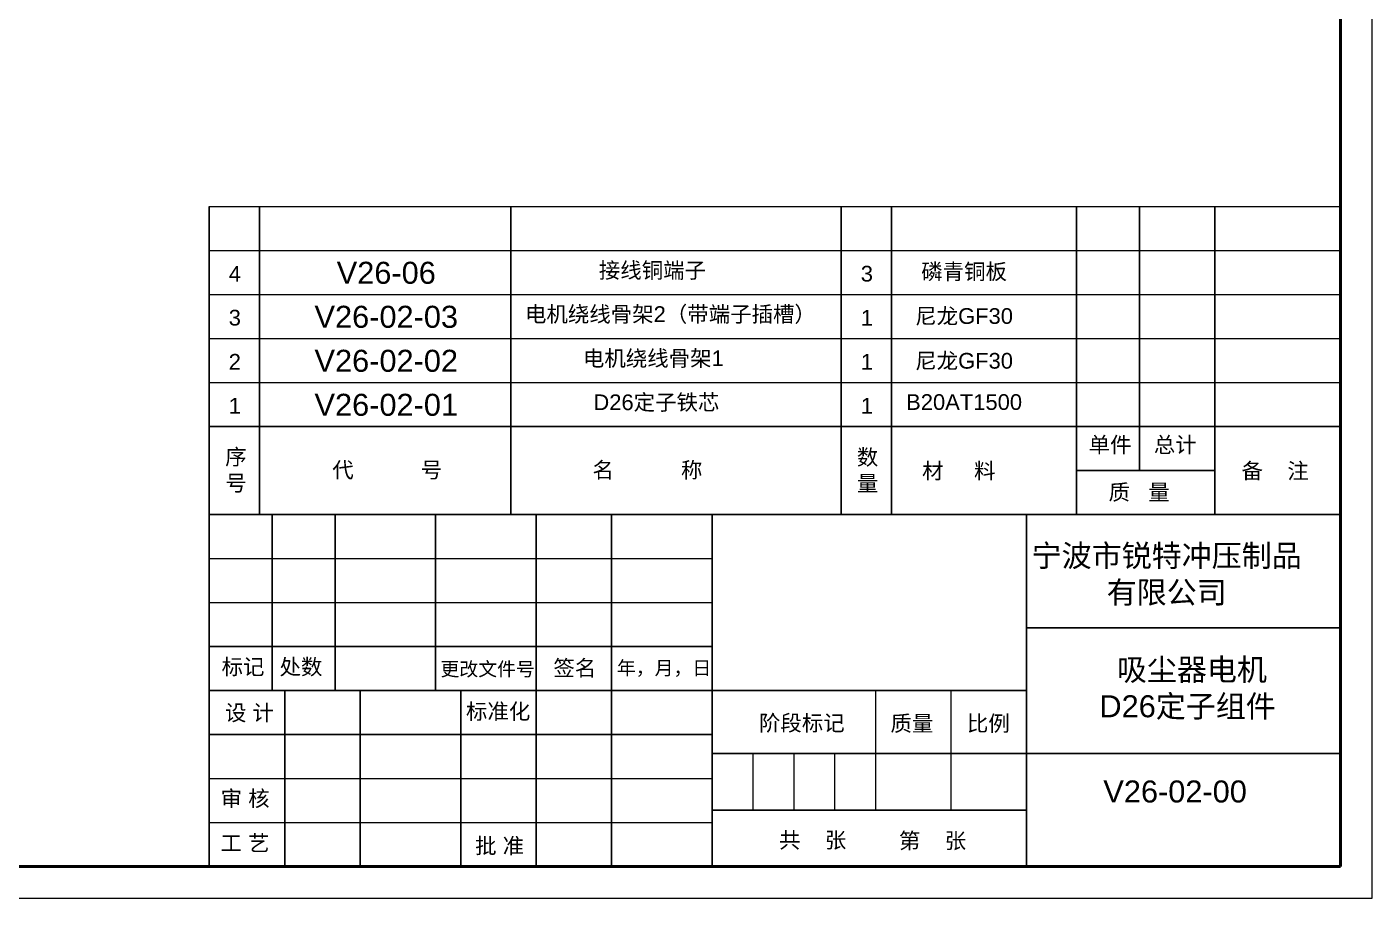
# Model space of a CAD drawing. Header units: millimetres. Extents: x 2522 to 3192, y 1532 to 1650.
# Drawn here: x 2604.3 to 2689.9, y 1531.6 to 1587 of the extents above; entities that cross this region are included whole.
import ezdxf

# ---------------------------------------------------------------- set-up
doc = ezdxf.new("R2010")
doc.units = ezdxf.units.MM
for name, color, linetype, lineweight in [('实线', 7, 'Continuous', 25), ('引导线', 6, 'Continuous', 9), ('文本', 3, 'Continuous', 15), ('框格线', 8, 'Continuous', 20), ('粗实线', 9, 'Continuous', 50)]:
    doc.layers.add(name, color=color, linetype=linetype, lineweight=lineweight)
doc.styles.get("Standard").update_dxf_attribs({"font": 'arial.ttf'})

msp = doc.modelspace()

# ---------------------------------------------------------------- linework, layer by layer
at = {"layer": '实线'}
for p, q in [((2615.9394, 1556.0143), (2615.9394, 1575.6143)), ((2619.1394, 1556.0143), (2619.1394, 1575.6143)), ((2635.1394, 1556.0143), (2635.1394, 1575.6143)), ((2656.159, 1556.0143), (2656.159, 1575.6143)), ((2659.359, 1556.0143), (2659.359, 1575.6143)), ((2671.1394, 1556.0143), (2671.1394, 1575.6143)), ((2675.1394, 1558.8143), (2675.1394, 1575.6143)), ((2679.9394, 1556.0143), (2679.9394, 1575.6143)), ((2615.9394, 1561.6143), (2687.9394, 1561.6143)), ((2671.1394, 1558.8143), (2679.9394, 1558.8143)), ((2615.9394, 1556.0143), (2687.9394, 1556.0143)), ((2615.9469, 1556.0143), (2615.9469, 1533.6143)), ((2619.9469, 1556.0143), (2619.9469, 1544.8143)), ((2623.9469, 1556.0143), (2623.9469, 1544.8143)), ((2630.3469, 1556.0143), (2630.3469, 1544.8143)), ((2636.7469, 1556.0143), (2636.7469, 1533.6143)), ((2641.5469, 1556.0143), (2641.5469, 1533.6143)), ((2647.9469, 1556.0143), (2647.9469, 1533.6143)), ((2667.9394, 1556.0143), (2667.9394, 1533.6143)), ((2667.9394, 1548.8143), (2687.9394, 1548.8143)), ((2615.9394, 1547.6143), (2647.9469, 1547.6143)), ((2615.9394, 1544.8143), (2647.9469, 1544.8143)), ((2620.7469, 1544.8143), (2620.7469, 1533.6143)), ((2625.5469, 1544.8143), (2625.5469, 1533.6143)), ((2631.9469, 1544.8143), (2631.9469, 1533.6143)), ((2647.9469, 1544.8143), (2667.9394, 1544.8143)), ((2615.9394, 1542.0143), (2647.9469, 1542.0143)), ((2647.9469, 1540.8143), (2687.9394, 1540.8143)), ((2647.9469, 1537.2143), (2667.9394, 1537.2143)), ((2615.9394, 1533.6143), (2687.9394, 1533.6143))]:
    msp.add_line(p, q, dxfattribs=at)
at = {"layer": '引导线'}
for p, q in [((2689.9394, 1531.6143), (2689.9394, 1650.4143)), ((2615.9394, 1575.6143), (2687.9394, 1575.6143)), ((2615.9394, 1572.8143), (2687.9394, 1572.8143)), ((2615.9394, 1570.0143), (2687.9394, 1570.0143)), ((2615.9394, 1567.2143), (2687.9394, 1567.2143)), ((2615.9394, 1564.4143), (2687.9394, 1564.4143)), ((2615.9394, 1553.2143), (2647.9469, 1553.2143)), ((2615.9394, 1550.4143), (2647.9469, 1550.4143)), ((2615.9394, 1539.2143), (2647.9469, 1539.2143)), ((2615.9394, 1536.4143), (2647.9469, 1536.4143)), ((2521.9394, 1531.6143), (2689.9394, 1531.6143))]:
    msp.add_line(p, q, dxfattribs=at)
at = {"layer": '文本', "ltscale": 0.2}
for p, q in [((2658.3394, 1544.8143), (2658.3394, 1537.2143)), ((2663.1394, 1544.8143), (2663.1394, 1537.2143)), ((2650.5394, 1540.8143), (2650.5394, 1537.2143)), ((2653.1394, 1540.8143), (2653.1394, 1537.2143)), ((2655.7394, 1540.8143), (2655.7394, 1537.2143))]:
    msp.add_line(p, q, dxfattribs=at)
at = {"layer": '粗实线'}
for p, q in [((2687.9394, 1533.6143), (2687.9394, 1648.4143)), ((2531.9394, 1533.6143), (2687.9394, 1533.6143))]:
    msp.add_line(p, q, dxfattribs=at)

# ---------------------------------------------------------------- texts
at = {"layer": '实线', "attachment_point": 5}
for s, insert, char_height, width in [(' {\\H1.4286x;接线铜端子}', (2644.0087, 1571.5065), 0.7, 17.293203), ('电机绕线骨架2（带端子插槽）', (2645.2908, 1568.7065), 1, 21.125274), (' 电机绕线骨架1', (2644.0087, 1565.9065), 1, 17.293203), ('  D26定子铁芯', (2644.0087, 1563.1065), 1, 17.293203), ('宁波市锐特冲压制品\\P有限公司', (2676.8681, 1552.1575), 1.4, 25.27192), (' 吸尘器电机 \\PD26定子组件', (2678.202, 1544.9084), 1.4, 17.293203), ('V26-02-00', (2677.4039, 1538.3881), 1.4, 18.401)]:
    msp.add_mtext(s, dxfattribs=dict(at, insert=insert, char_height=char_height, width=width))
at = {"layer": '文本', "ltscale": 0.2, "attachment_point": 5}
for s, insert, char_height, width in [('标记', (2618.093, 1546.2778), 1, 5.80464), ('处数', (2621.781, 1546.2691), 1, 5.80464), ('签名', (2639.2057, 1546.2003), 1, 5.80464), ('年，月，日', (2644.8827, 1546.1917), 0.88, 5.80464), ('更改文件号', (2633.6599, 1546.1366), 0.88, 12.875266), ('设 计', (2618.502, 1543.3503), 1, 5.80464), ('标准化', (2634.3277, 1543.4413), 1, 5.80464), ('阶段标记', (2653.6501, 1542.6993), 1, 5.80464), ('质量', (2660.6553, 1542.6761), 1, 5.80464), ('比例', (2665.5237, 1542.6761), 1, 5.80464), ('审 核', (2618.2288, 1537.8941), 1, 5.80464), ('工 艺', (2618.2129, 1535.075), 1, 5.80464), ('共    张', (2654.3422, 1535.2465), 1, 5.80464), ('第    张', (2661.9688, 1535.2105), 1, 5.80464), ('批 准', (2634.4188, 1534.8885), 1, 5.80464)]:
    msp.add_mtext(s, dxfattribs=dict(at, insert=insert, char_height=char_height, width=width))
at = {"layer": '框格线', "color": 3, "attachment_point": 5}
for s, insert, char_height, width in [('4', (2617.5711, 1571.3395), 1, 3.79779), ('V26-06', (2627.2089, 1571.3927), 1.4, 18.646197), ('3', (2657.7907, 1571.3395), 1, 3.79779), ('磷青铜板', (2663.9766, 1571.4219), 1, 17.832505), ('3', (2617.5711, 1568.5395), 1, 3.79779), ('V26-02-03', (2627.2089, 1568.5927), 1.4, 18.646197), ('1', (2657.7907, 1568.5395), 1, 3.79779), ('尼龙GF30', (2663.9766, 1568.5961), 1, 17.832505), ('V26-02-02', (2627.2089, 1565.7927), 1.4, 18.646197), ('2', (2617.5711, 1565.7395), 1, 3.79779), ('1', (2657.7907, 1565.7395), 1, 3.79779), ('尼龙GF30', (2663.9766, 1565.7483), 1, 17.832505), ('1', (2617.5711, 1562.9395), 1, 3.79779), ('V26-02-01', (2627.2089, 1562.9927), 1.4, 18.646197), ('1', (2657.7907, 1562.9395), 1, 3.79779), ('B20AT1500', (2663.9766, 1563.1698), 1, 43.32748), ('单件', (2673.2682, 1560.4037), 1, 43.32748), ('总计', (2677.4133, 1560.4037), 1, 43.32748), ('序\\P号', (2617.6428, 1558.8011), 1, 43.32748), ('数\\P量', (2657.834, 1558.8011), 1, 43.32748), ('代           号', (2627.2703, 1558.8011), 1, 43.32748), ('名           称', (2643.826, 1558.8011), 1, 43.32748), ('材     料', (2663.6373, 1558.7434), 1, 43.32748), ('备    注', (2683.7705, 1558.7434), 1, 43.32748), ('质   量', (2675.1187, 1557.3897), 1, 43.32748)]:
    msp.add_mtext(s, dxfattribs=dict(at, insert=insert, char_height=char_height, width=width))

doc.saveas('drawing.dxf')
